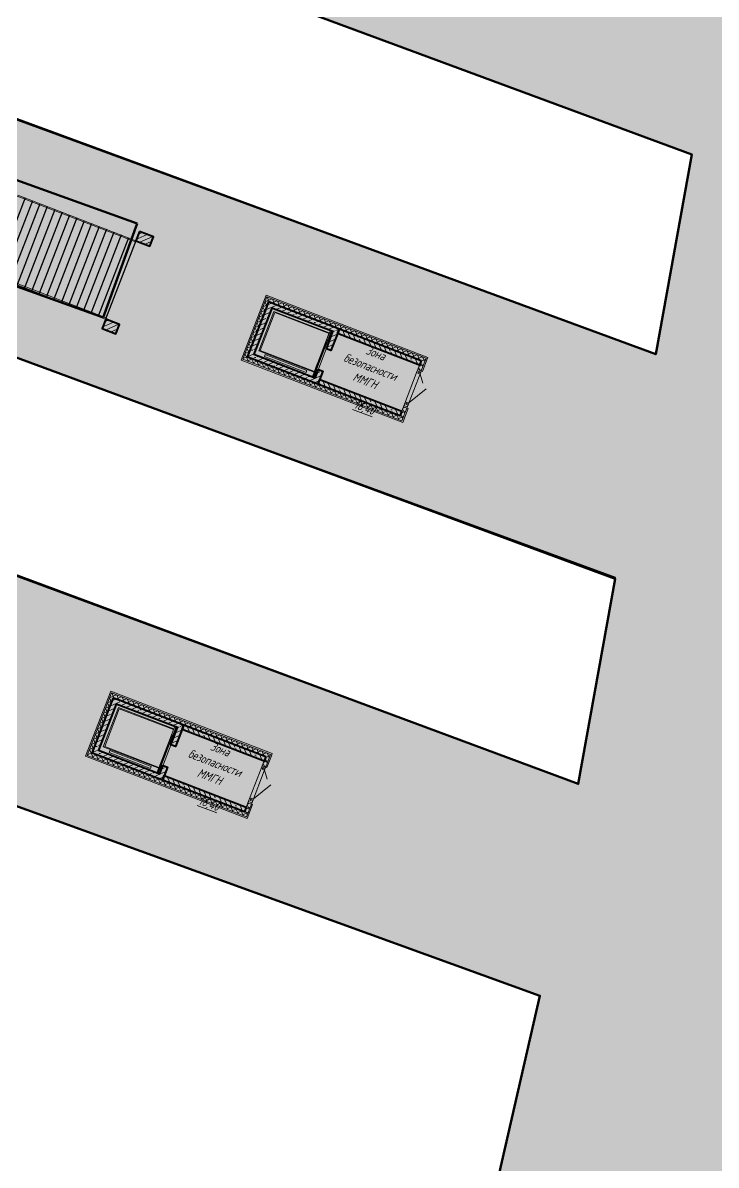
# Model space of a CAD drawing. Extents: x 11425 to 15501, y 6544 to 9114.
# Drawn here: x 11480.8 to 11508.83, y 9024.81 to 9071.02 of the extents above; entities that cross this region are included whole.
import ezdxf

# ---------------------------------------------------------------- set-up
doc = ezdxf.new("R2010")
doc.units = 0
for name, pattern in [('DASHED2', [0.375, 0.25, -0.125]), ('Overhead', [3.96875, 2.38125, -1.5875]), ('Сверху', [3.96875, 2.38125, -1.5875])]:
    doc.linetypes.add(name, pattern=pattern)
for name, color, linetype, lineweight in [('_Сверху_ - Верхние поручни', 7, 'Сверху', 9), ('МГТ-АМ-АР-Оборудоваине', 7, 'Continuous', 18), ('МГТ-АМ-АР-Разрезы', 7, 'Continuous', 9), ('МГТ-АМ-АР-Стены монолитные', 5, 'Continuous', 40), ('МГТ-АМ-АР-Штриховка монолит', 250, 'Continuous', 5), ('МГТ-АР-ЖД пути', 160, 'Continuous', 13), ('МГТ_АР_Облицовка', 124, 'Continuous', 9), ('МГТ_АР_Окна', 150, 'Continuous', 9), ('МГТ_АР_тонкие', 7, 'Continuous', 18), ('МГТ_АР_Утеплитель_Линии', 192, 'Continuous', 9), ('МГТ_АР_Утеплитель_Штриховка', 194, 'Continuous', 9)]:
    doc.layers.add(name, color=color, linetype=linetype, lineweight=lineweight)
doc.layers.add('МГТ_АР_Лестницы', color=7, linetype='Continuous')
doc.styles.add('СПДС_3.5 мм', font='spds.shx', dxfattribs={"oblique": 15, "height": 350})

msp = doc.modelspace()

# ---------------------------------------------------------------- hatches: boundary and pattern name
at = {"transparency": 33554559}
h = msp.add_hatch(color=1, dxfattribs=at)
h.dxf.hatch_style = 1
h.paths.add_polyline_path([(11439.834, 9093.317), (11441.203, 9097.066), (11491.258, 9079.092), (11489.889, 9075.282)])
h.paths.add_polyline_path([(11445.667, 9109.446), (11447.035, 9113.255), (11497.091, 9095.221), (11495.722, 9091.412)])
h.paths.add_polyline_path([(11434.001, 9077.127), (11435.37, 9080.937), (11485.425, 9062.902), (11484.056, 9059.093)])
h.paths.add_polyline_path([(11428.168, 9060.938), (11429.537, 9064.688), (11479.592, 9046.654), (11478.223, 9042.904)])
h = msp.add_hatch(color=1, dxfattribs=at)
h.dxf.hatch_style = 1
h.paths.add_polyline_path([(11498.125, 9015.995), (11501.706, 9031.662), (11450.845, 9050.106), (11453.94, 9058.558), (11503.253, 9040.231), (11504.751, 9048.526), (11456.678, 9066.295), (11459.794, 9074.785), (11506.392, 9057.611), (11507.853, 9065.698), (11462.51, 9082.484), (11465.691, 9090.965), (11509.366, 9074.079), (11510.782, 9081.92), (11468.343, 9098.614), (11471.379, 9107.125), (11512.381, 9090.77), (11513.556, 9097.033), (11524.77, 9091.732), (11513.164, 9031.033), (11509.043, 9009.313)])
at = {"layer": 'МГТ-АМ-АР-Оборудоваине'}
h = msp.add_hatch(color=1, dxfattribs=at)
h.paths.add_polyline_path([(11491.464, 9058.091), (11491.487, 9058.136), (11491.52, 9058.175), (11491.561, 9058.205), (11491.608, 9058.225), (11491.658, 9058.234), (11491.709, 9058.366), (11491.705, 9058.383), (11491.706, 9058.399), (11491.711, 9058.415), (11491.719, 9058.429), (11491.731, 9058.441), (11491.746, 9058.449), (11491.762, 9058.453), (11491.779, 9058.453), (11491.795, 9058.449), (11491.809, 9058.441), (11491.821, 9058.43), (11491.83, 9058.416), (11491.835, 9058.4), (11491.836, 9058.383), (11491.833, 9058.367), (11491.825, 9058.352), (11491.814, 9058.339), (11491.801, 9058.33), (11491.785, 9058.324), (11491.769, 9058.323), (11491.727, 9058.216), (11491.873, 9058.16), (11491.851, 9058.102), (11491.716, 9058.154), (11491.705, 9058.125), (11491.886, 9058.056), (11491.9, 9057.841), (11491.983, 9057.847), (11491.987, 9057.785), (11491.851, 9057.776), (11491.836, 9057.869), (11491.799, 9057.835), (11491.754, 9057.81), (11491.703, 9057.797), (11491.654, 9057.795), (11491.604, 9057.804), (11491.558, 9057.825), (11491.517, 9057.856), (11491.485, 9057.895), (11491.463, 9057.941), (11491.451, 9057.991), (11491.452, 9058.042)], flags=0)
h.paths.add_polyline_path([(11491.518, 9058.067), (11491.51, 9058.027), (11491.512, 9057.987), (11491.524, 9057.949), (11491.545, 9057.914), (11491.573, 9057.886), (11491.608, 9057.866), (11491.647, 9057.855), (11491.687, 9057.854), (11491.73, 9057.866), (11491.762, 9057.882), (11491.792, 9057.909), (11491.814, 9057.943), (11491.828, 9057.981), (11491.831, 9058.021), (11491.609, 9058.107), (11491.633, 9058.171), (11491.596, 9058.157), (11491.563, 9058.134), (11491.536, 9058.103)], flags=0)
h = msp.add_hatch(color=1, dxfattribs=at)
h.paths.add_polyline_path([(11485.178, 9042.071), (11485.201, 9042.116), (11485.234, 9042.155), (11485.275, 9042.186), (11485.322, 9042.206), (11485.372, 9042.214), (11485.423, 9042.346), (11485.419, 9042.363), (11485.42, 9042.379), (11485.425, 9042.395), (11485.434, 9042.409), (11485.446, 9042.421), (11485.46, 9042.429), (11485.476, 9042.433), (11485.493, 9042.433), (11485.509, 9042.429), (11485.523, 9042.421), (11485.535, 9042.41), (11485.544, 9042.396), (11485.549, 9042.38), (11485.55, 9042.363), (11485.547, 9042.347), (11485.539, 9042.332), (11485.529, 9042.32), (11485.515, 9042.31), (11485.499, 9042.304), (11485.483, 9042.303), (11485.442, 9042.196), (11485.587, 9042.14), (11485.565, 9042.082), (11485.43, 9042.134), (11485.419, 9042.105), (11485.6, 9042.036), (11485.615, 9041.821), (11485.697, 9041.827), (11485.701, 9041.765), (11485.565, 9041.756), (11485.55, 9041.849), (11485.513, 9041.815), (11485.468, 9041.791), (11485.418, 9041.777), (11485.368, 9041.775), (11485.318, 9041.784), (11485.272, 9041.805), (11485.231, 9041.836), (11485.199, 9041.875), (11485.177, 9041.921), (11485.166, 9041.971), (11485.166, 9042.022)], flags=0)
h.paths.add_polyline_path([(11485.233, 9042.047), (11485.224, 9042.008), (11485.226, 9041.967), (11485.238, 9041.929), (11485.259, 9041.894), (11485.288, 9041.866), (11485.322, 9041.846), (11485.361, 9041.835), (11485.402, 9041.835), (11485.444, 9041.846), (11485.476, 9041.862), (11485.506, 9041.889), (11485.529, 9041.923), (11485.542, 9041.961), (11485.545, 9042.001), (11485.323, 9042.087), (11485.347, 9042.151), (11485.31, 9042.137), (11485.277, 9042.114), (11485.25, 9042.083)], flags=0)
at = {"layer": 'МГТ-АМ-АР-Штриховка монолит', "lineweight": 9}
h = msp.add_hatch(dxfattribs=at)
h.set_pattern_fill('ANSI35', color=1, scale=0.05, angle=-21.0997, style=0)
h.set_pattern_definition([(23.90026, (11104.76575, 9032.3185), (-0.12863376, 0.29027505), []), (23.90026, (11104.9752, 9032.2377), (-0.12863376, 0.29027505), [0.396875, -0.079375, 0, -0.079375])])
h.paths.add_polyline_path([(11485.52, 9062.578), (11485.376, 9062.205), (11485.936, 9061.989), (11486.08, 9062.362)])
h = msp.add_hatch(dxfattribs=at)
h.set_pattern_fill('ANSI35', color=1, scale=0.05, angle=-21.1081, style=0)
h.set_pattern_definition([(23.89189, (11052.9457, 9052.52418), (-0.12859135, 0.29029384), []), (23.89189, (11053.15513, 9052.44333), (-0.12859135, 0.29029384), [0.396875, -0.079375, 0, -0.079375])])
h.paths.add_polyline_path([(11490.754, 9059.741), (11490.941, 9059.669), (11490.941, 9059.669), (11493.599, 9058.642), (11493.261, 9057.765), (11493.074, 9057.837), (11493.341, 9058.528), (11490.869, 9059.482), (11490.148, 9057.616), (11492.62, 9056.662), (11492.75, 9056.998), (11492.937, 9056.926), (11492.735, 9056.403), (11490.076, 9057.43), (11490.074, 9057.423), (11489.887, 9057.495), (11490.611, 9059.367)])
h = msp.add_hatch(dxfattribs=at)
h.set_pattern_fill('ANSI35', color=1, scale=0.05, angle=-21.0997, style=0)
h.set_pattern_definition([(23.90026, (11103.39778, 9028.77328), (-0.12863376, 0.29027505), []), (23.90026, (11103.60723, 9028.69246), (-0.12863376, 0.29027505), [0.396875, -0.079375, 0, -0.079375])])
h.paths.add_polyline_path([(11484.152, 9059.033), (11484.008, 9058.66), (11484.568, 9058.444), (11484.712, 9058.817)])
h = msp.add_hatch(dxfattribs=at)
h.set_pattern_fill('ANSI35', color=1, scale=0.05, angle=-111.1081, style=0)
h.set_pattern_definition([(293.89189, (11368.48876, 9232.336), (0.29029384, 0.12859135), []), (293.89189, (11368.4079, 9232.12655), (0.29029384, 0.12859135), [0.396875, -0.079375, 0, -0.079375])])
h.paths.add_polyline_path([(11496.912, 9057.362), (11496.84, 9057.176), (11493.527, 9058.456), (11493.599, 9058.642)])
h = msp.add_hatch(dxfattribs=at)
h.set_pattern_fill('ANSI35', color=1, scale=0.05, angle=-111.1081, style=0)
h.set_pattern_definition([(293.89189, (11367.69654, 9230.28377), (0.29029384, 0.12859135), []), (293.89189, (11367.6157, 9230.07432), (0.29029384, 0.12859135), [0.396875, -0.079375, 0, -0.079375])])
h.paths.add_polyline_path([(11496.119, 9055.31), (11496.047, 9055.123), (11492.735, 9056.403), (11492.807, 9056.59)])
h = msp.add_hatch(dxfattribs=at)
h.set_pattern_fill('ANSI35', color=1, scale=0.05, angle=-21.1081, style=0)
h.set_pattern_definition([(23.89189, (11046.6599, 9036.50426), (-0.12859135, 0.29029384), []), (23.89189, (11046.86933, 9036.4234), (-0.12859135, 0.29029384), [0.396875, -0.079375, 0, -0.079375])])
h.paths.add_polyline_path([(11484.468, 9043.721), (11484.655, 9043.649), (11484.655, 9043.649), (11487.314, 9042.622), (11486.975, 9041.745), (11486.788, 9041.817), (11487.055, 9042.508), (11484.583, 9043.462), (11483.862, 9041.596), (11486.335, 9040.642), (11486.464, 9040.978), (11486.651, 9040.906), (11486.449, 9040.383), (11483.79, 9041.41), (11483.788, 9041.403), (11483.601, 9041.475), (11484.325, 9043.347)])
h = msp.add_hatch(dxfattribs=at)
h.set_pattern_fill('ANSI35', color=1, scale=0.05, angle=-111.1081, style=0)
h.set_pattern_definition([(293.89189, (11362.20297, 9216.31607), (0.29029384, 0.12859135), []), (293.89189, (11362.12212, 9216.10663), (0.29029384, 0.12859135), [0.396875, -0.079375, 0, -0.079375])])
h.paths.add_polyline_path([(11490.626, 9041.342), (11490.554, 9041.156), (11487.242, 9042.436), (11487.314, 9042.622)])
h = msp.add_hatch(dxfattribs=at)
h.set_pattern_fill('ANSI35', color=1, scale=0.05, angle=-111.1081, style=0)
h.set_pattern_definition([(293.89189, (11361.41074, 9214.26384), (0.29029384, 0.12859135), []), (293.89189, (11361.3299, 9214.0544), (0.29029384, 0.12859135), [0.396875, -0.079375, 0, -0.079375])])
h.paths.add_polyline_path([(11489.834, 9039.29), (11489.762, 9039.104), (11486.449, 9040.384), (11486.521, 9040.57)])
at = {"layer": 'МГТ_АР_Утеплитель_Штриховка'}
h = msp.add_hatch(dxfattribs=at)
h.set_pattern_fill('ANSI37', color=1, scale=0.05, angle=-21.1081)
h.set_pattern_definition([(23.891887, (11052.94569, 9052.52418), (-0.064295676, 0.14514692), []), (113.891887, (11052.94569, 9052.52418), (-0.14514692, -0.064295676), [])])
h.paths.add_polyline_path([(11489.887, 9057.495), (11490.747, 9059.743), (11496.585, 9057.489), (11496.585, 9057.489), (11496.912, 9057.363), (11496.768, 9056.989), (11496.908, 9056.935), (11497.106, 9057.449), (11490.668, 9059.935), (11489.693, 9057.408), (11496.131, 9054.923), (11496.329, 9055.437), (11496.189, 9055.491), (11496.045, 9055.117)])
h = msp.add_hatch(dxfattribs=at)
h.set_pattern_fill('ANSI37', color=1, scale=0.05, angle=-21.1081)
h.set_pattern_definition([(23.891887, (11046.65989, 9036.50426), (-0.064295676, 0.14514692), []), (113.891887, (11046.65989, 9036.50426), (-0.14514692, -0.064295676), [])])
h.paths.add_polyline_path([(11483.601, 9041.475), (11484.462, 9043.723), (11490.3, 9041.47), (11490.299, 9041.469), (11490.626, 9041.344), (11490.482, 9040.969), (11490.622, 9040.915), (11490.82, 9041.429), (11484.382, 9043.915), (11483.407, 9041.388), (11489.845, 9038.903), (11490.043, 9039.417), (11489.903, 9039.471), (11489.759, 9039.097)])

# ---------------------------------------------------------------- linework, layer by layer
at = {"color": 1, "lineweight": 50}
for p, q in [((11435.37, 9080.937), (11485.425, 9062.902)), ((11484.056, 9059.093), (11434.001, 9077.127)), ((11485.425, 9062.902), (11484.056, 9059.093))]:
    msp.add_line(p, q, dxfattribs=at)
msp.add_lwpolyline([(11498.125, 9015.995), (11501.706, 9031.662), (11450.845, 9050.106), (11453.94, 9058.558), (11503.253, 9040.231), (11504.751, 9048.526), (11456.678, 9066.295), (11459.794, 9074.785), (11506.392, 9057.611), (11507.853, 9065.698), (11462.51, 9082.484), (11465.691, 9090.965), (11509.366, 9074.079), (11510.782, 9081.92), (11468.343, 9098.614), (11471.379, 9107.125), (11512.381, 9090.77), (11513.556, 9097.033), (11524.77, 9091.732), (11513.164, 9031.033), (11509.043, 9009.313)], close=True, dxfattribs=at)
at = {"layer": '_Сверху_ - Верхние поручни', "color": 1, "ltscale": 100}
for p, q in [((11480.58, 9064.001), (11485.357, 9062.158)), ((11480.598, 9064.048), (11485.375, 9062.205)), ((11485.375, 9062.205), (11485.357, 9062.158)), ((11479.393, 9060.923), (11484.169, 9059.08)), ((11479.375, 9060.877), (11484.151, 9059.034)), ((11484.169, 9059.08), (11484.151, 9059.034))]:
    msp.add_line(p, q, dxfattribs=at)
at = {"layer": 'МГТ-АМ-АР-Оборудоваине', "color": 1}
for p, q in [((11490.869, 9059.482), (11490.148, 9057.616)), ((11490.954, 9059.342), (11490.342, 9057.756)), ((11490.342, 9057.756), (11490.954, 9059.342)), ((11490.99, 9059.296), (11490.399, 9057.766)), ((11493.341, 9058.528), (11490.869, 9059.482)), ((11493.193, 9058.478), (11490.954, 9059.342)), ((11490.954, 9059.342), (11493.193, 9058.478)), ((11493.182, 9058.45), (11490.99, 9059.296)), ((11493.273, 9058.532), (11492.56, 9056.685)), ((11493.193, 9058.478), (11492.581, 9056.892)), ((11492.62, 9056.662), (11493.341, 9058.528)), ((11493.134, 9058.229), (11492.932, 9057.705)), ((11492.951, 9057.697), (11493.153, 9058.222)), ((11493.103, 9058.244), (11493.222, 9058.552)), ((11493.153, 9058.222), (11493.134, 9058.229)), ((11493.222, 9058.552), (11493.273, 9058.532)), ((11490.342, 9057.756), (11492.581, 9056.892)), ((11492.581, 9056.892), (11490.342, 9057.756)), ((11490.399, 9057.766), (11492.591, 9056.92)), ((11492.915, 9057.743), (11492.712, 9057.219)), ((11492.731, 9057.212), (11492.933, 9057.736)), ((11492.933, 9057.736), (11492.915, 9057.743)), ((11492.932, 9057.705), (11492.951, 9057.697)), ((11490.148, 9057.616), (11492.62, 9056.662)), ((11490.575, 9057.527), (11490.603, 9057.601)), ((11492.254, 9056.878), (11490.575, 9057.527)), ((11490.603, 9057.601), (11492.283, 9056.953)), ((11492.707, 9057.218), (11492.509, 9056.705)), ((11492.517, 9056.713), (11492.711, 9057.216)), ((11492.73, 9057.209), (11492.535, 9056.705)), ((11492.739, 9057.206), (11492.545, 9056.702)), ((11492.563, 9056.695), (11492.758, 9057.198)), ((11492.711, 9057.216), (11492.73, 9057.209)), ((11492.711, 9057.216), (11492.73, 9057.209)), ((11492.712, 9057.219), (11492.731, 9057.212)), ((11492.739, 9057.206), (11492.758, 9057.198)), ((11492.283, 9056.953), (11492.254, 9056.878)), ((11492.509, 9056.705), (11492.56, 9056.685)), ((11492.535, 9056.705), (11492.517, 9056.713)), ((11492.545, 9056.702), (11492.563, 9056.695)), ((11484.583, 9043.462), (11483.862, 9041.596)), ((11487.055, 9042.508), (11484.583, 9043.462)), ((11484.668, 9043.322), (11484.056, 9041.736)), ((11484.056, 9041.736), (11484.668, 9043.322)), ((11484.704, 9043.276), (11484.113, 9041.746)), ((11486.907, 9042.458), (11484.668, 9043.322)), ((11484.668, 9043.322), (11486.907, 9042.458)), ((11486.896, 9042.43), (11484.704, 9043.276)), ((11486.987, 9042.512), (11486.274, 9040.665)), ((11486.907, 9042.458), (11486.295, 9040.872)), ((11486.335, 9040.642), (11487.055, 9042.508)), ((11486.817, 9042.224), (11486.936, 9042.532)), ((11486.936, 9042.532), (11486.987, 9042.512)), ((11486.849, 9042.209), (11486.646, 9041.685)), ((11486.665, 9041.678), (11486.867, 9042.202)), ((11486.867, 9042.202), (11486.849, 9042.209)), ((11483.862, 9041.596), (11486.335, 9040.642)), ((11484.056, 9041.736), (11486.295, 9040.872)), ((11486.295, 9040.872), (11484.056, 9041.736)), ((11484.113, 9041.746), (11486.306, 9040.9)), ((11484.289, 9041.507), (11484.318, 9041.581)), ((11485.968, 9040.858), (11484.289, 9041.507)), ((11484.318, 9041.581), (11485.997, 9040.933)), ((11486.629, 9041.724), (11486.427, 9041.199)), ((11486.445, 9041.192), (11486.648, 9041.716)), ((11486.648, 9041.716), (11486.629, 9041.724)), ((11486.646, 9041.685), (11486.665, 9041.678)), ((11486.421, 9041.198), (11486.223, 9040.685)), ((11486.231, 9040.693), (11486.425, 9041.196)), ((11486.444, 9041.189), (11486.25, 9040.685)), ((11486.453, 9041.186), (11486.259, 9040.682)), ((11486.278, 9040.675), (11486.472, 9041.178)), ((11486.425, 9041.196), (11486.444, 9041.189)), ((11486.425, 9041.196), (11486.444, 9041.189)), ((11486.427, 9041.199), (11486.445, 9041.192)), ((11486.453, 9041.186), (11486.472, 9041.178)), ((11485.997, 9040.933), (11485.968, 9040.858)), ((11486.223, 9040.685), (11486.274, 9040.665)), ((11486.25, 9040.685), (11486.231, 9040.693)), ((11486.259, 9040.682), (11486.278, 9040.675))]:
    msp.add_line(p, q, dxfattribs=at)
at = {"layer": 'МГТ-АМ-АР-Стены монолитные', "color": 1}
for points in [[(11485.52, 9062.578), (11485.376, 9062.205), (11485.936, 9061.989), (11486.08, 9062.362)], [(11490.754, 9059.741), (11490.941, 9059.669), (11490.941, 9059.669), (11493.599, 9058.642), (11493.261, 9057.765), (11493.074, 9057.837), (11493.341, 9058.528), (11490.869, 9059.482), (11490.148, 9057.616), (11492.62, 9056.662), (11492.75, 9056.998), (11492.937, 9056.926), (11492.735, 9056.403), (11490.076, 9057.43), (11490.074, 9057.423), (11489.887, 9057.495), (11490.611, 9059.367)], [(11484.152, 9059.033), (11484.008, 9058.66), (11484.568, 9058.444), (11484.712, 9058.817)], [(11496.912, 9057.362), (11496.84, 9057.176), (11493.527, 9058.456), (11493.599, 9058.642)], [(11496.119, 9055.31), (11496.047, 9055.123), (11492.735, 9056.403), (11492.807, 9056.59)], [(11484.468, 9043.721), (11484.655, 9043.649), (11484.655, 9043.649), (11487.314, 9042.622), (11486.975, 9041.745), (11486.788, 9041.817), (11487.055, 9042.508), (11484.583, 9043.462), (11483.862, 9041.596), (11486.335, 9040.642), (11486.464, 9040.978), (11486.651, 9040.906), (11486.449, 9040.383), (11483.79, 9041.41), (11483.788, 9041.403), (11483.601, 9041.475), (11484.325, 9043.347)], [(11490.626, 9041.342), (11490.554, 9041.156), (11487.242, 9042.436), (11487.314, 9042.622)], [(11489.834, 9039.29), (11489.762, 9039.104), (11486.449, 9040.384), (11486.521, 9040.57)]]:
    msp.add_lwpolyline(points, close=True, dxfattribs=at)
at = {"layer": 'МГТ-АР-ЖД пути', "color": 1, "linetype": 'DASHED2', "lineweight": 30, "ltscale": 7000}
for p, q in [((11507.853, 9065.698), (11462.537, 9082.465)), ((11459.799, 9074.707), (11506.392, 9057.611)), ((11504.761, 9048.58), (11456.682, 9066.218)), ((11506.392, 9057.611), (11507.853, 9065.698)), ((11453.929, 9058.486), (11503.253, 9040.231)), ((11501.706, 9031.662), (11450.85, 9050.029)), ((11503.253, 9040.231), (11504.761, 9048.58)), ((11498.125, 9015.994), (11501.706, 9031.662))]:
    msp.add_line(p, q, dxfattribs=at)
at = {"layer": 'МГТ_АР_Лестницы', "color": 1, "linetype": 'Overhead', "ltscale": 100}
for p, q in [((11480.897, 9063.933), (11479.673, 9060.761)), ((11480.897, 9063.933), (11479.673, 9060.761)), ((11481.196, 9063.818), (11479.972, 9060.646)), ((11481.196, 9063.818), (11479.972, 9060.646)), ((11481.494, 9063.703), (11480.27, 9060.531)), ((11481.494, 9063.703), (11480.27, 9060.531)), ((11481.793, 9063.588), (11480.569, 9060.416)), ((11481.793, 9063.588), (11480.569, 9060.416)), ((11482.091, 9063.472), (11480.867, 9060.3)), ((11482.091, 9063.472), (11480.867, 9060.3)), ((11482.39, 9063.357), (11481.166, 9060.185)), ((11482.39, 9063.357), (11481.166, 9060.185)), ((11482.688, 9063.242), (11481.464, 9060.07)), ((11482.688, 9063.242), (11481.464, 9060.07)), ((11482.987, 9063.127), (11481.763, 9059.955)), ((11482.987, 9063.127), (11481.763, 9059.955)), ((11483.285, 9063.012), (11482.062, 9059.84)), ((11483.285, 9063.012), (11482.062, 9059.84)), ((11483.584, 9062.896), (11482.36, 9059.724)), ((11483.584, 9062.896), (11482.36, 9059.724)), ((11483.883, 9062.781), (11482.659, 9059.609)), ((11483.883, 9062.781), (11482.659, 9059.609)), ((11484.181, 9062.666), (11482.957, 9059.494)), ((11484.181, 9062.666), (11482.957, 9059.494)), ((11484.48, 9062.551), (11483.256, 9059.379)), ((11484.48, 9062.551), (11483.256, 9059.379)), ((11484.778, 9062.436), (11483.554, 9059.264)), ((11484.778, 9062.436), (11483.554, 9059.264)), ((11485.077, 9062.32), (11483.853, 9059.148)), ((11485.077, 9062.32), (11483.853, 9059.148)), ((11485.375, 9062.205), (11484.151, 9059.033))]:
    msp.add_line(p, q, dxfattribs=at)
at = {"layer": 'МГТ_АР_Облицовка', "color": 1}
for points in [[(11497.135, 9057.385), (11497.171, 9057.478), (11490.639, 9059.999), (11489.628, 9057.379), (11496.159, 9054.858), (11496.376, 9055.419), (11496.329, 9055.437), (11496.131, 9054.923), (11489.693, 9057.408), (11490.668, 9059.935), (11497.106, 9057.449), (11496.908, 9056.935), (11496.954, 9056.917)], [(11490.849, 9041.365), (11490.885, 9041.458), (11484.354, 9043.979), (11483.342, 9041.359), (11489.874, 9038.839), (11490.09, 9039.399), (11490.043, 9039.417), (11489.845, 9038.903), (11483.407, 9041.388), (11484.382, 9043.915), (11490.82, 9041.429), (11490.622, 9040.915), (11490.668, 9040.897)]]:
    msp.add_lwpolyline(points, close=True, dxfattribs=at)
at = {"layer": 'МГТ_АР_Окна', "color": 1}
for points in [[(11496.751, 9056.942), (11496.891, 9056.888), (11496.329, 9055.437), (11496.189, 9055.491)], [(11496.207, 9055.537), (11496.347, 9055.483), (11496.329, 9055.437), (11496.189, 9055.491)], [(11490.465, 9040.922), (11490.605, 9040.868), (11490.043, 9039.417), (11489.903, 9039.471)], [(11489.921, 9039.518), (11490.061, 9039.464), (11490.043, 9039.417), (11489.903, 9039.471)]]:
    msp.add_lwpolyline(points, close=True, dxfattribs=at)
at = {"layer": 'МГТ_АР_Окна', "color": 1, "elevation": 0}
for points in [[(11496.768, 9056.989), (11496.908, 9056.935), (11496.89, 9056.889), (11496.75, 9056.943)], [(11490.482, 9040.969), (11490.622, 9040.915), (11490.604, 9040.869), (11490.464, 9040.923)]]:
    msp.add_lwpolyline(points, close=True, dxfattribs=at)
at = {"layer": 'МГТ_АР_тонкие', "color": 1, "linetype": 'Continuous', "lineweight": 20}
for p, q in [((11496.767, 9056.846, 0), (11496.86, 9056.81, 0)), ((11496.785, 9056.892, 0), (11496.878, 9056.856, 0)), ((11496.967, 9056.449, 0), (11496.86, 9056.81, 0)), ((11497.11, 9056.209, 0), (11496.409, 9055.644, 0)), ((11496.298, 9055.633, 0), (11496.391, 9055.597, 0)), ((11490.481, 9040.826, 0), (11490.574, 9040.79, 0)), ((11490.499, 9040.872, 0), (11490.592, 9040.836, 0)), ((11490.682, 9040.429, 0), (11490.574, 9040.79, 0)), ((11490.824, 9040.189, 0), (11490.123, 9039.624, 0)), ((11490.012, 9039.613, 0), (11490.105, 9039.577, 0))]:
    msp.add_line(p, q, dxfattribs=at)
at = {"layer": 'МГТ_АР_тонкие', "color": 1, "linetype": 'Continuous', "lineweight": 20, "extrusion": (2.30478e-09, -7.84186e-10, 1), "elevation": 0}
for points in [[(11496.785, 9056.892), (11496.767, 9056.846), (11496.86, 9056.81), (11496.878, 9056.856)], [(11496.298, 9055.633), (11496.28, 9055.587), (11496.373, 9055.551), (11496.391, 9055.597)], [(11496.316, 9055.68), (11496.298, 9055.633), (11496.391, 9055.597), (11496.409, 9055.644)], [(11490.499, 9040.872), (11490.481, 9040.826), (11490.574, 9040.79), (11490.592, 9040.836)], [(11490.03, 9039.66), (11490.012, 9039.613), (11490.105, 9039.577), (11490.123, 9039.624)], [(11490.012, 9039.613), (11489.994, 9039.567), (11490.087, 9039.531), (11490.105, 9039.577)]]:
    msp.add_lwpolyline(points, close=True, dxfattribs=at)
at = {"layer": 'МГТ_АР_Утеплитель_Линии', "color": 1}
for points in [[(11489.887, 9057.495), (11490.747, 9059.743), (11496.585, 9057.489), (11496.585, 9057.489), (11496.912, 9057.363), (11496.768, 9056.989), (11496.908, 9056.935), (11497.106, 9057.449), (11490.668, 9059.935), (11489.693, 9057.408), (11496.131, 9054.923), (11496.329, 9055.437), (11496.189, 9055.491), (11496.045, 9055.117)], [(11483.601, 9041.475), (11484.462, 9043.723), (11490.3, 9041.47), (11490.299, 9041.469), (11490.626, 9041.344), (11490.482, 9040.969), (11490.622, 9040.915), (11490.82, 9041.429), (11484.382, 9043.915), (11483.407, 9041.388), (11489.845, 9038.903), (11490.043, 9039.417), (11489.903, 9039.471), (11489.759, 9039.097)]]:
    msp.add_lwpolyline(points, close=True, dxfattribs=at)

# ---------------------------------------------------------------- texts
at = {"layer": 'МГТ-АМ-АР-Разрезы', "color": 1, "extrusion": (2.43453e-09, 5.1921e-12, 1), "char_height": 0.35, "width": 0.85325, "attachment_point": 2, "text_direction": (0.932903, -0.360129, 0), "line_spacing_factor": 1.022766, "style": 'СПДС_3.5 мм'}
for s, insert in [('Зона безопасности ММГН', (11495.137, 9057.819, 0)), ('{\\L16,40}', (11494.683, 9055.623, 0)), ('Зона безопасности ММГН', (11488.852, 9041.799, 0)), ('{\\L16,40}', (11488.398, 9039.603, 0))]:
    msp.add_mtext(s, dxfattribs=dict(at, insert=insert))

doc.saveas('drawing.dxf')
